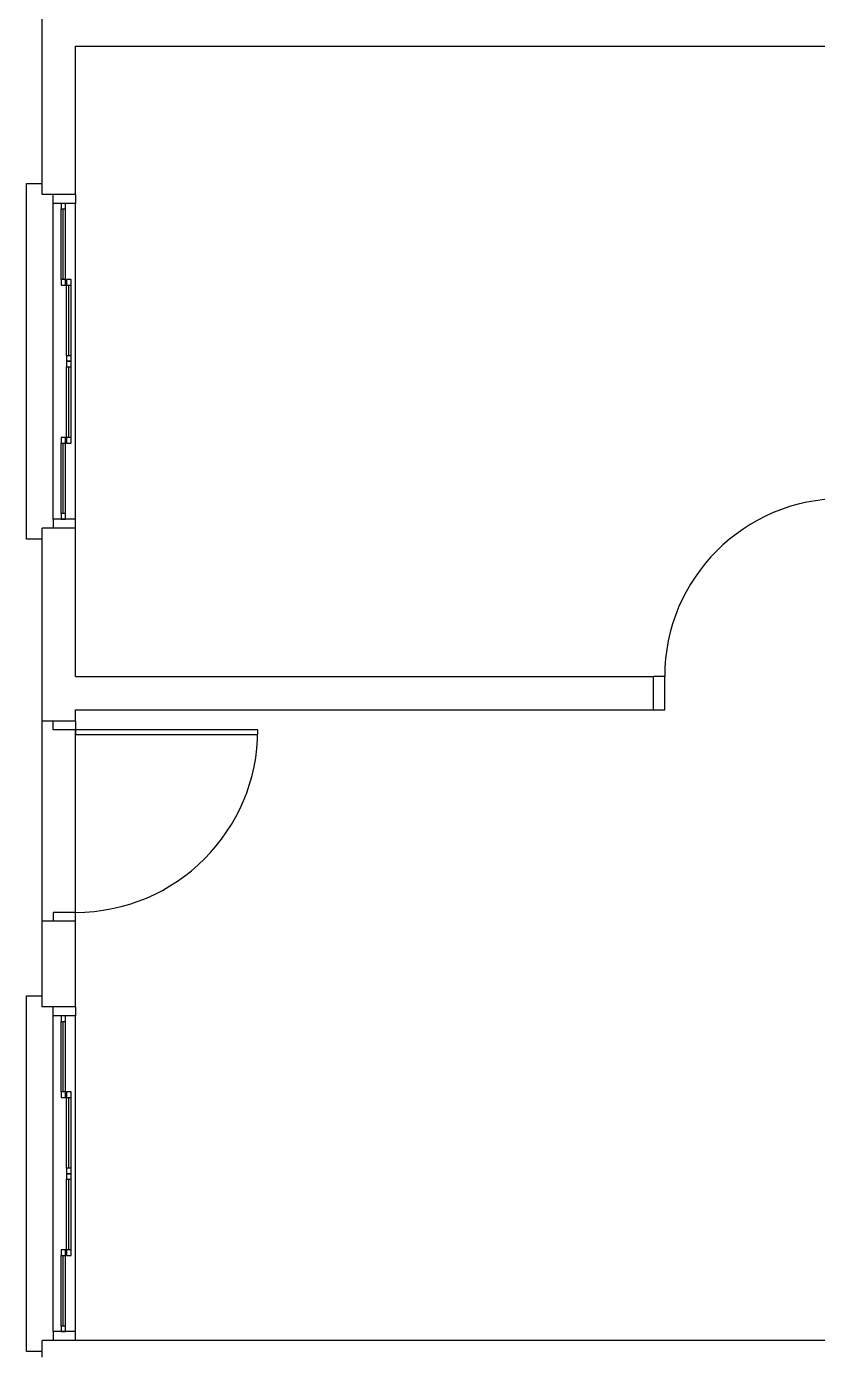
# Model space of a CAD drawing. Extents: x 241 to 398, y 106 to 179.
# Drawn here: x 247.13 to 250.68, y 120.94 to 126.91 of the extents above; entities that cross this region are included whole.
import ezdxf

# ---------------------------------------------------------------- set-up
doc = ezdxf.new("R2010")
doc.units = 0
doc.layers.add('ALVVISTA', color=8, linetype='CONTINUOUS')

msp = doc.modelspace()

# ---------------------------------------------------------------- linework, layer by layer
at = {"layer": 'ALVVISTA'}
for p, q in [((247.1952, 126.9019, -3.35), (247.1952, 126.9769, -3.35)), ((247.1952, 126.1594, -3.35), (247.1952, 126.9019, -3.35)), ((247.3452, 126.1594, -3.35), (247.3452, 126.8269, -3.35)), ((247.3452, 126.8269, -3.35), (250.8952, 126.8269, -3.35)), ((247.1252, 124.6094, -3.35), (247.1252, 126.2094, -3.35)), ((247.1252, 126.2094, -3.35), (247.1952, 126.2094, -3.35)), ((247.3452, 126.1594, -3.35), (247.1952, 126.1594, -3.35)), ((247.2452, 126.1194, -3.35), (247.2452, 126.1594, -3.35)), ((247.3452, 126.1594, -3.35), (247.3452, 126.1194, -3.35)), ((247.2452, 124.6994, -3.35), (247.2452, 126.1194, -3.35)), ((247.3452, 126.1194, -3.35), (247.2452, 126.1194, -3.35)), ((247.2802, 126.1194, -3.35), (247.2802, 126.0944, -3.35)), ((247.3002, 126.1194, -3.35), (247.2802, 126.1194, -3.35)), ((247.2802, 125.7769, -3.35), (247.2802, 126.0944, -3.35)), ((247.2802, 126.0944, -3.35), (247.3002, 126.0944, -3.35)), ((247.2902, 125.7769, -3.35), (247.2902, 126.0944, -3.35)), ((247.3002, 126.0944, -3.35), (247.3002, 126.1194, -3.35)), ((247.3002, 125.7769, -3.35), (247.3002, 126.0944, -3.35)), ((247.3452, 124.6994, -3.35), (247.3452, 126.1194, -3.35)), ((247.3002, 125.7769, -3.35), (247.2802, 125.7769, -3.35)), ((247.2802, 125.7769, -3.35), (247.2802, 125.7519, -3.35)), ((247.2802, 125.7519, -3.35), (247.3002, 125.7519, -3.35)), ((247.3002, 125.7519, -3.35), (247.3002, 125.7769, -3.35)), ((247.3052, 125.7769, -3.35), (247.3052, 125.7519, -3.35)), ((247.3252, 125.7769, -3.35), (247.3052, 125.7769, -3.35)), ((247.3052, 125.4344, -3.35), (247.3052, 125.7519, -3.35)), ((247.3052, 125.7519, -3.35), (247.3252, 125.7519, -3.35)), ((247.3152, 125.4344, -3.35), (247.3152, 125.7519, -3.35)), ((247.3252, 125.7519, -3.35), (247.3252, 125.7769, -3.35)), ((247.3252, 125.4344, -3.35), (247.3252, 125.7519, -3.35)), ((247.3252, 125.4344, -3.35), (247.3052, 125.4344, -3.35)), ((247.3052, 125.4344, -3.35), (247.3052, 125.4094, -3.35)), ((247.3252, 125.4094, -3.35), (247.3252, 125.4344, -3.35)), ((247.3052, 125.4094, -3.35), (247.3252, 125.4094, -3.35)), ((247.3052, 125.4094, -3.35), (247.3052, 125.3844, -3.35)), ((247.3252, 125.4094, -3.35), (247.3052, 125.4094, -3.35)), ((247.3052, 125.0669, -3.35), (247.3052, 125.3844, -3.35)), ((247.3052, 125.3844, -3.35), (247.3252, 125.3844, -3.35)), ((247.3152, 125.0669, -3.35), (247.3152, 125.3844, -3.35)), ((247.3252, 125.3844, -3.35), (247.3252, 125.4094, -3.35)), ((247.3252, 125.0669, -3.35), (247.3252, 125.3844, -3.35)), ((247.2802, 125.0669, -3.35), (247.2802, 125.0419, -3.35)), ((247.3002, 125.0669, -3.35), (247.2802, 125.0669, -3.35)), ((247.2802, 124.7244, -3.35), (247.2802, 125.0419, -3.35)), ((247.2802, 125.0419, -3.35), (247.3002, 125.0419, -3.35)), ((247.2902, 124.7244, -3.35), (247.2902, 125.0419, -3.35)), ((247.3002, 125.0419, -3.35), (247.3002, 125.0669, -3.35)), ((247.3002, 124.7244, -3.35), (247.3002, 125.0419, -3.35)), ((247.3252, 125.0669, -3.35), (247.3052, 125.0669, -3.35)), ((247.3052, 125.0669, -3.35), (247.3052, 125.0419, -3.35)), ((247.3052, 125.0419, -3.35), (247.3252, 125.0419, -3.35)), ((247.3252, 125.0419, -3.35), (247.3252, 125.0669, -3.35)), ((247.3002, 124.7244, -3.35), (247.2802, 124.7244, -3.35)), ((247.2802, 124.7244, -3.35), (247.2802, 124.6994, -3.35)), ((247.3002, 124.6994, -3.35), (247.3002, 124.7244, -3.35)), ((247.1952, 123.9169, -3.35), (247.1952, 124.6594, -3.35)), ((247.3452, 124.6594, -3.35), (247.1952, 124.6594, -3.35)), ((247.3452, 124.6994, -3.35), (247.2452, 124.6994, -3.35)), ((247.2452, 124.6994, -3.35), (247.2452, 124.6594, -3.35)), ((247.2802, 124.6994, -3.35), (247.3002, 124.6994, -3.35)), ((247.3452, 124.6594, -3.35), (247.3452, 124.6994, -3.35)), ((247.3452, 123.9919, -3.35), (247.3452, 124.6594, -3.35)), ((247.1952, 124.6094, -3.35), (247.1252, 124.6094, -3.35)), ((247.3452, 123.9919, -3.35), (249.9452, 123.9919, -3.35)), ((249.9452, 123.8419, -3.35), (249.9452, 123.9919, -3.35)), ((249.9952, 123.9919, -3.35), (249.9452, 123.9919, -3.35)), ((249.9952, 123.8419, -3.35), (249.9952, 123.9919, -3.35)), ((247.1952, 123.7919, -3.35), (247.1952, 123.9169, -3.35)), ((247.3452, 123.8419, -3.35), (249.9452, 123.8419, -3.35)), ((247.3452, 123.7919, -3.35), (247.3452, 123.8419, -3.35)), ((249.9452, 123.8419, -3.35), (249.9952, 123.8419, -3.35)), ((247.3452, 123.7919, -3.35), (247.1952, 123.7919, -3.35)), ((247.1952, 122.8919, -3.35), (247.1952, 123.7919, -3.35)), ((247.1952, 123.7919, -3.35), (247.1952, 123.7919, -3.35)), ((247.2452, 123.7519, -3.35), (247.2452, 123.7919, -3.35)), ((247.3452, 123.7919, -3.35), (247.3452, 123.7519, -3.35)), ((247.3452, 123.7519, -3.35), (247.2452, 123.7519, -3.35)), ((247.3452, 122.9319, -3.35), (247.3452, 123.7519, -3.35)), ((248.1652, 123.7519, -3.35), (247.3452, 123.7519, -3.35)), ((247.3452, 123.7519, -3.35), (247.3452, 123.7319, -3.35)), ((247.3452, 123.7319, -3.35), (248.1652, 123.7319, -3.35)), ((248.1652, 123.7319, -3.35), (248.1652, 123.7519, -3.35)), ((247.3452, 122.9319, -3.35), (247.2452, 122.9319, -3.35)), ((247.2452, 122.9319, -3.35), (247.2452, 122.8919, -3.35)), ((247.3452, 122.8919, -3.35), (247.3452, 122.9319, -3.35)), ((247.1952, 122.5069, -3.35), (247.1952, 122.8919, -3.35)), ((247.3452, 122.8919, -3.35), (247.1952, 122.8919, -3.35)), ((247.1952, 122.8919, -3.35), (247.1952, 122.8919, -3.35)), ((247.3452, 122.5069, -3.35), (247.3452, 122.8919, -3.35)), ((247.1252, 120.9569, -3.35), (247.1252, 122.5569, -3.35)), ((247.1252, 122.5569, -3.35), (247.1952, 122.5569, -3.35)), ((247.3452, 122.5069, -3.35), (247.1952, 122.5069, -3.35)), ((247.2452, 122.4669, -3.35), (247.2452, 122.5069, -3.35)), ((247.3452, 122.5069, -3.35), (247.3452, 122.4669, -3.35)), ((247.2452, 121.0469, -3.35), (247.2452, 122.4669, -3.35)), ((247.3452, 122.4669, -3.35), (247.2452, 122.4669, -3.35)), ((247.2802, 122.4669, -3.35), (247.2802, 122.4419, -3.35)), ((247.3002, 122.4669, -3.35), (247.2802, 122.4669, -3.35)), ((247.3002, 122.4419, -3.35), (247.3002, 122.4669, -3.35)), ((247.3452, 121.0469, -3.35), (247.3452, 122.4669, -3.35)), ((247.2802, 122.1244, -3.35), (247.2802, 122.4419, -3.35)), ((247.2802, 122.4419, -3.35), (247.3002, 122.4419, -3.35)), ((247.2902, 122.1244, -3.35), (247.2902, 122.4419, -3.35)), ((247.3002, 122.1244, -3.35), (247.3002, 122.4419, -3.35)), ((247.3002, 122.1244, -3.35), (247.2802, 122.1244, -3.35)), ((247.2802, 122.1244, -3.35), (247.2802, 122.0994, -3.35)), ((247.2802, 122.0994, -3.35), (247.3002, 122.0994, -3.35)), ((247.3002, 122.0994, -3.35), (247.3002, 122.1244, -3.35)), ((247.3052, 122.1244, -3.35), (247.3052, 122.0994, -3.35)), ((247.3252, 122.1244, -3.35), (247.3052, 122.1244, -3.35)), ((247.3052, 121.7819, -3.35), (247.3052, 122.0994, -3.35)), ((247.3052, 122.0994, -3.35), (247.3252, 122.0994, -3.35)), ((247.3152, 121.7819, -3.35), (247.3152, 122.0994, -3.35)), ((247.3252, 122.0994, -3.35), (247.3252, 122.1244, -3.35)), ((247.3252, 121.7819, -3.35), (247.3252, 122.0994, -3.35)), ((247.3252, 121.7819, -3.35), (247.3052, 121.7819, -3.35)), ((247.3052, 121.7819, -3.35), (247.3052, 121.7569, -3.35)), ((247.3052, 121.7569, -3.35), (247.3252, 121.7569, -3.35)), ((247.3052, 121.7569, -3.35), (247.3052, 121.7319, -3.35)), ((247.3252, 121.7569, -3.35), (247.3052, 121.7569, -3.35)), ((247.3052, 121.4144, -3.35), (247.3052, 121.7319, -3.35)), ((247.3052, 121.7319, -3.35), (247.3252, 121.7319, -3.35)), ((247.3152, 121.4144, -3.35), (247.3152, 121.7319, -3.35)), ((247.3252, 121.7569, -3.35), (247.3252, 121.7819, -3.35)), ((247.3252, 121.7319, -3.35), (247.3252, 121.7569, -3.35)), ((247.3252, 121.4144, -3.35), (247.3252, 121.7319, -3.35)), ((247.2802, 121.4144, -3.35), (247.2802, 121.3894, -3.35)), ((247.3002, 121.4144, -3.35), (247.2802, 121.4144, -3.35)), ((247.2802, 121.0719, -3.35), (247.2802, 121.3894, -3.35)), ((247.2802, 121.3894, -3.35), (247.3002, 121.3894, -3.35)), ((247.2902, 121.0719, -3.35), (247.2902, 121.3894, -3.35)), ((247.3002, 121.3894, -3.35), (247.3002, 121.4144, -3.35)), ((247.3002, 121.0719, -3.35), (247.3002, 121.3894, -3.35)), ((247.3252, 121.4144, -3.35), (247.3052, 121.4144, -3.35)), ((247.3052, 121.4144, -3.35), (247.3052, 121.3894, -3.35)), ((247.3052, 121.3894, -3.35), (247.3252, 121.3894, -3.35)), ((247.3252, 121.3894, -3.35), (247.3252, 121.4144, -3.35)), ((247.3002, 121.0719, -3.35), (247.2802, 121.0719, -3.35)), ((247.2802, 121.0719, -3.35), (247.2802, 121.0469, -3.35)), ((247.3002, 121.0469, -3.35), (247.3002, 121.0719, -3.35)), ((247.3452, 121.0469, -3.35), (247.2452, 121.0469, -3.35)), ((247.2452, 121.0469, -3.35), (247.2452, 121.0069, -3.35)), ((247.2802, 121.0469, -3.35), (247.3002, 121.0469, -3.35)), ((247.3452, 121.0069, -3.35), (247.3452, 121.0469, -3.35)), ((247.1952, 120.9569, -3.35), (247.1252, 120.9569, -3.35)), ((247.1952, 120.9319, -3.35), (247.1952, 121.0069, -3.35)), ((247.3452, 121.0069, -3.35), (247.1952, 121.0069, -3.35)), ((247.3452, 121.0069, -3.35), (247.3452, 121.0069, -3.35)), ((250.8952, 121.0069, -3.35), (247.3452, 121.0069, -3.35))]:
    msp.add_line(p, q, dxfattribs=at)
for centre, radius, start, end in [((250.7952, 123.9919, -3.35), 0.8, 90, 180), ((247.3452, 123.7519, -3.35), 0.82, 270, 0)]:
    msp.add_arc(centre, radius, start, end, dxfattribs=at)

doc.saveas('drawing.dxf')
